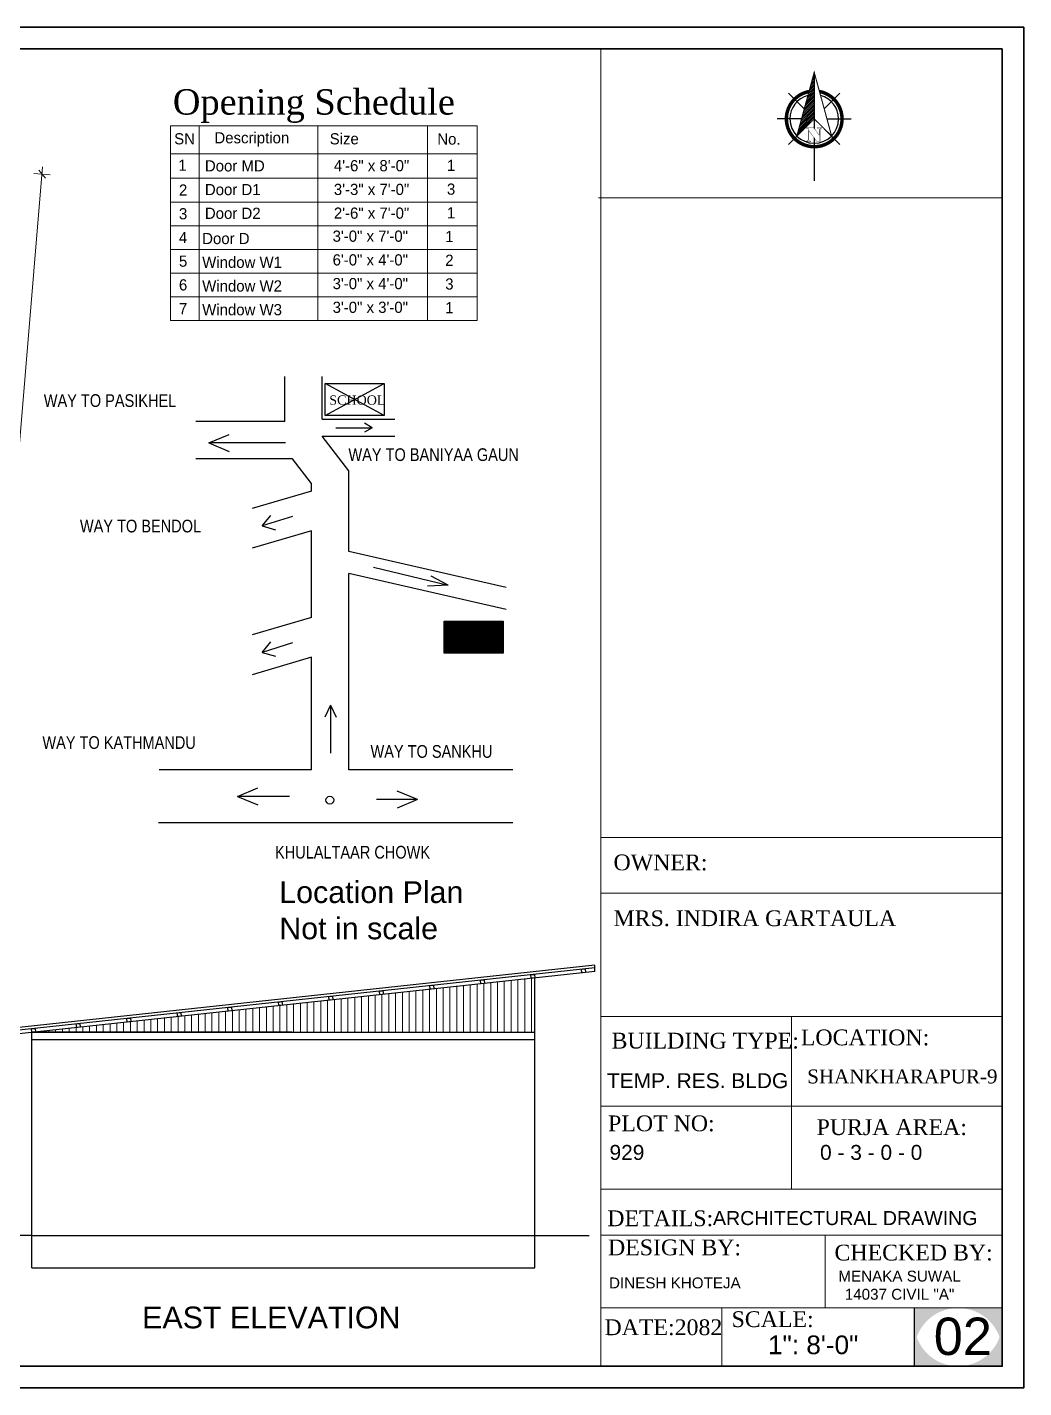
# Model space of a CAD drawing. Header units: inches. Extents: x 45643 to 78083, y -17830 to -3084.
# Drawn here: x 57852 to 58402, y -15440 to -14690 of the extents above; entities that cross this region are included whole.
import ezdxf

# ---------------------------------------------------------------- set-up
doc = ezdxf.new("R2010")
doc.units = ezdxf.units.IN
doc.header["$MEASUREMENT"] = 0
for name, color, linetype, lineweight in [('1', 7, 'Continuous', 25), ('A_Title Text', 105, 'Continuous', 60), ('annotate', 7, 'Continuous', 9), ('REBARS', 50, 'Continuous', 20), ('Siteplan', 7, 'Continuous', 30), ('steps', 253, 'Continuous', 20), ('Text', 7, 'Continuous', 9)]:
    doc.layers.add(name, color=color, linetype=linetype, lineweight=lineweight)
doc.layers.add('DIMENTION', color=8, linetype='Continuous')
doc.layers.add('PDF_Text', color=7, linetype='Continuous')
doc.layers.add('Normal Wall', color=7, linetype='Continuous', lineweight=35, true_color=0xffaf89)
doc.layers.add('Rear Wall', color=7, linetype='Continuous', lineweight=20, true_color=0xd4e480)
doc.styles.add('Arial', font='arial.ttf')
doc.styles.add('DIM', font='', dxfattribs={"height": 100})
doc.styles.add('PDF Arial', font='arial.ttf')
doc.styles.get("Standard").update_dxf_attribs({"font": 'times.ttf'})
doc.styles.add('SwissBT', font='swiss.ttf', dxfattribs={"height": 12})
doc.styles.add('TIMES', font='FTLTLT.TTF')
doc.styles.add('times new roman', font='times.ttf', dxfattribs={"height": 6})
doc.styles.get('DIM').set_extended_font_data('VNI-Helve-Condense')
doc.dimstyles.new('Sudeep', dxfattribs={"dimtxt": 6, "dimasz": 4, "dimexe": 4.5, "dimexo": 4.5, "dimgap": 5, "dimtad": 1, "dimdec": 0, "dimlunit": 4, "dimtxsty": 'Arial', "dimblk": 'OBLIQUE', "dimcen": 250, "dimdle": 4, "dimclrd": 86, "dimclre": 5, "dimclrt": 1, "dimadec": 0, "dimazin": 0, "dimtfac": 1, "dimtdec": 0, "dimtix": 1, "dimtmove": 1, "dimatfit": 3, "dimldrblk": 'OBLIQUE', "dimfxl": 4.5, "dimfxlon": 1, "dimfrac": 2, "dimlwd": 15, "dimlwe": 13, "dimarcsym": 0})

# ---------------------------------------------------------------- blocks, each defined once
blk = doc.blocks.new('*X798')
at = {"color": 0}
for p, q in [((146.95, -410.95), (147.62, -410.29)), ((147.15, -410.22), (147.62, -409.76)), ((147.35, -409.49), (147.62, -409.23)), ((147.55, -408.76), (147.62, -408.7)), ((145.56, -416.06), (147.62, -414)), ((145.76, -415.33), (147.62, -413.47)), ((145.96, -414.6), (147.62, -412.94)), ((146.16, -413.87), (147.62, -412.41)), ((146.36, -413.14), (147.62, -411.88)), ((146.55, -412.41), (147.62, -411.35)), ((146.75, -411.68), (147.62, -410.82)), ((143.96, -421.9), (147.62, -418.24)), ((144.16, -421.17), (147.62, -417.71)), ((144.36, -420.44), (147.62, -417.18)), ((144.56, -419.71), (147.62, -416.65)), ((144.76, -418.98), (147.62, -416.12)), ((144.96, -418.25), (147.62, -415.59)), ((145.16, -417.52), (147.62, -415.06)), ((145.36, -416.79), (147.62, -414.53)), ((142.76, -426.28), (147.62, -421.42)), ((142.96, -425.55), (147.62, -420.89)), ((143.16, -424.82), (147.62, -420.36)), ((143.36, -424.09), (147.62, -419.83)), ((143.56, -423.36), (147.62, -419.3)), ((143.76, -422.63), (147.62, -418.77))]:
    blk.add_line(p, q, dxfattribs=at)
blk = doc.blocks.new('NORTH_15')
for p, q in [((0, 3.66), (0, 10.62)), ((-2.87, 2.87), (-7.37, 7.37)), ((2.87, 2.87), (7.37, 7.37)), ((-13.37, 0), (2.72, 0)), ((5.49, 0), (17.83, 0)), ((-2.87, -2.87), (-7.37, -7.37)), ((0, -3.66), (0, -10.62)), ((2.87, -2.87), (7.37, -7.37))]:
    blk.add_line(p, q)
at = {"const_width": 1}
for points in [[(0, -8, 1), (0, 8, 0.359415), (-7.86, 1.52, 1)], [(-7.86, -1.52, 0.359415), (0, -8, 1)]]:
    blk.add_lwpolyline(points, format="xyb", dxfattribs=at)
for points, const_width in [([(4.96, -5.01), (-13.37, 0), (4.9, 5), (0, 0), (4.96, -5.01)], 0.3), ([(5.93, -1.55), (6, -1.55), (6.07, -1.54), (6.13, -1.53), (6.17, -1.52), (6.22, -1.51), (6.26, -1.49), (6.28, -1.47), (6.3, -1.45), (6.32, -1.42), (6.33, -1.39), (6.35, -1.34), (6.36, -1.29), (6.37, -1.23), (6.38, -1.16), (6.38, -1.08), (6.38, -1), (6.54, -1), (6.54, -2.34), (6.38, -2.34), (6.38, -2.3), (6.38, -2.23), (6.38, -2.16), (6.37, -2.09), (6.36, -2.04), (6.35, -1.99), (6.33, -1.95), (6.32, -1.91), (6.3, -1.88), (6.28, -1.86), (6.26, -1.83), (6.22, -1.81), (6.18, -1.8), (6.13, -1.78), (6.07, -1.77), (6.01, -1.76), (5.95, -1.76), (2.66, -1.76), (2.66, -2.34), (2.5, -2.34), (2.5, -0.16), (4.71, 1.44), (3.14, 1.44), (3.07, 1.44), (3, 1.43), (2.94, 1.42), (2.89, 1.41), (2.85, 1.4), (2.81, 1.38), (2.78, 1.36), (2.76, 1.34), (2.74, 1.31), (2.72, 1.27), (2.7, 1.22), (2.69, 1.17), (2.68, 1.11), (2.67, 1.04), (2.66, 0.97), (2.66, 0.89), (2.66, 0.87), (2.5, 0.87), (2.5, 2.21), (2.66, 2.21), (2.66, 2.17), (2.66, 2.09), (2.67, 2.03), (2.68, 1.97), (2.69, 1.91), (2.7, 1.86), (2.71, 1.82), (2.73, 1.78), (2.75, 1.76), (2.77, 1.74), (2.8, 1.72), (2.85, 1.7), (2.89, 1.68), (2.94, 1.67), (3, 1.66), (3.07, 1.66), (3.14, 1.66), (6.54, 1.66), (6.54, 0.75), (3.33, -1.55), (5.93, -1.55), (5.93, -1.55)], 0.1)]:
    blk.add_lwpolyline(points, dxfattribs=dict(const_width=const_width))
for start, end in [(90, 164.973), (270, 90), (195.027, 270)]:
    blk.add_arc((0, 0), 7, start, end)
at = {"rotation": 90}
blk.add_blockref('*X798', (-421.89, -147.62), dxfattribs=at)
blk = doc.blocks.new('A$C0BDB7EE9')
at = {"layer": 'Siteplan', "xscale": 2.999999999999779, "yscale": 2.999999999999779, "zscale": 2.999999999999779, "rotation": 247.8612575918487}
blk.add_blockref('NORTH_15', (20.2, 49.5), dxfattribs=at)
blk = doc.blocks.new('A$C327B4BBD')
at = {"layer": 'DIMENTION', "ltscale": 0.3, "xscale": 1.171875000000082, "yscale": 1.171875000000082, "zscale": 1.171875000000082, "rotation": 112.1387424081494}
blk.add_blockref('A$C0BDB7EE9', (16.1, 0), dxfattribs=at)
blk = doc.blocks.new('_Oblique')
at = {"color": 0, "linetype": 'ByBlock', "lineweight": -2}
blk.add_line((-0.5, -0.5), (0.5, 0.5), dxfattribs=at)
blk = doc.blocks.new('*D1504')
at = {"layer": 'A_Title Text', "color": 86, "lineweight": 15, "transparency": 16777216}
blk.add_line((57836.83, -15052.52), (57860.88, -14767.03), dxfattribs=at)
at = {"layer": 'A_Title Text', "color": 5, "lineweight": 13, "transparency": 16777216}
for p, q in [((57856.06, -14770.64), (57865.03, -14771.39)), ((57832.68, -15048.15), (57841.65, -15048.91))]:
    blk.add_line(p, q, dxfattribs=at)
at = {"layer": 'Defpoints', "color": 0, "transparency": 16777216}
for p in [(57817.5, -14767.39), (57860.55, -14771.01), (57794.12, -15044.91)]:
    blk.add_point(p, dxfattribs=at)
at = {"layer": 'A_Title Text', "color": 86, "lineweight": 15, "transparency": 16777216, "xscale": 4, "yscale": 4, "zscale": 4}
for p, rotation in [((57860.55, -14771.01), 85.18472226389949), ((57837.17, -15048.53), 265.1847222638995)]:
    blk.add_blockref('_Oblique', p, dxfattribs=dict(at, rotation=rotation))
at = {"layer": 'A_Title Text', "color": 1, "transparency": 16777216, "insert": (57840.82, -14909.1), "char_height": 6, "attachment_point": 5, "rotation": 85.18472, "style": 'Arial'}
blk.add_mtext('23\'-3"', dxfattribs=at)

msp = doc.modelspace()

# ---------------------------------------------------------------- hatches: boundary and pattern name
msp.add_hatch(color=0).paths.add_polyline_path([(58390.19, -15396.42), (58365.88, -15396.42, -0.414214), (58390.19, -15420.73)])
at = {"layer": '1', "ltscale": 5}
h = msp.add_hatch(dxfattribs=at)
h.set_pattern_fill('ANSI31', color=11, scale=2.445872, angle=180, style=0)
h.set_pattern_definition([(225, (58114.92173, -15219.61167), (0.21618656, -0.21618656), [])])
h.paths.add_polyline_path([(58082.45, -15035.28), (58114.92, -15035.28), (58114.92, -15017.65), (58082.45, -15017.65)])
h.paths.add_polyline_path([(58108.42, -15030.6), (58090.49, -15030.6), (58090.49, -15022.78), (58108.42, -15022.78)], flags=24)
at = {"layer": 'steps', "ltscale": 0.3}
h = msp.add_hatch(dxfattribs=at)
h.set_pattern_fill('ANSI31', scale=30, angle=45)
h.set_pattern_definition([(90, (4850.548, -725.7043), (-3.75, 0), [])])
h.paths.add_polyline_path([(58132.43, -15214.37), (57854.92, -15244.37), (57998.42, -15244.37), (58132.43, -15244.37)])
at = {"layer": 'Text'}
for points in [[(58365.88, -15396.42), (58341.57, -15396.42), (58341.57, -15420.73, -0.414214)], [(58365.88, -15396.42), (58341.57, -15396.42), (58341.57, -15420.73, -0.414214)], [(58390.19, -15396.42), (58365.88, -15396.42, -0.414214), (58390.19, -15420.73)], [(58341.57, -15404.23), (58341.57, -15428.54), (58365.88, -15428.54, -0.414214)], [(58341.57, -15404.23), (58341.57, -15428.54), (58365.88, -15428.54, -0.414214)], [(58390.19, -15404.23, -0.414214), (58365.88, -15428.54), (58390.19, -15428.54)], [(58390.19, -15404.23, -0.414214), (58365.88, -15428.54), (58390.19, -15428.54)]]:
    msp.add_hatch(color=0, dxfattribs=at).paths.add_polyline_path(points)

# ---------------------------------------------------------------- linework, layer by layer
for p, q in [((58165.43, -15207.28), (57821.92, -15244.42)), ((58165.43, -15208.79), (57821.92, -15245.92)), ((58165.43, -15210.8), (57821.92, -15247.94)), ((58165.43, -15210.8), (58165.43, -15207.28)), ((58132.43, -15244.37), (58132.43, -15214.37)), ((57854.92, -15244.37), (58132.43, -15244.37)), ((57854.92, -15356.37), (57854.92, -15244.37)), ((57998.42, -15244.37), (57854.92, -15244.37)), ((57854.92, -15248.37), (58132.43, -15248.37)), ((58132.43, -15356.37), (58132.43, -15244.37)), ((57854.92, -15356.37), (57824.92, -15356.37)), ((57854.92, -15356.37), (58132.43, -15356.37)), ((57854.92, -15374.37), (57854.92, -15356.37)), ((58132.43, -15356.37), (58162.43, -15356.37)), ((58132.43, -15374.37), (58132.43, -15356.37)), ((57854.92, -15374.37), (58132.43, -15374.37))]:
    msp.add_line(p, q)
at = {"color": 0}
msp.add_line((58341.57, -15396.42), (58341.57, -15428.54), dxfattribs=at)
msp.add_line((58341.57, -15396.42), (58341.57, -15428.54), dxfattribs=at)
for points in [[(58132.43, -15214.37), (58130.45, -15214.58), (58130.23, -15212.6), (58132.22, -15212.38)], [(58160.3, -15211.36), (58158.31, -15211.57), (58158.1, -15209.58), (58160.09, -15209.37)], [(58076.7, -15220.39), (58074.72, -15220.61), (58074.5, -15218.62), (58076.49, -15218.4)], [(58104.57, -15217.38), (58102.58, -15217.6), (58102.37, -15215.61), (58104.35, -15215.39)], [(57993.11, -15229.43), (57991.12, -15229.65), (57990.9, -15227.66), (57992.89, -15227.44)], [(58020.97, -15226.42), (58018.98, -15226.63), (58018.77, -15224.64), (58020.76, -15224.43)], [(58048.84, -15223.41), (58046.85, -15223.62), (58046.64, -15221.63), (58048.62, -15221.42)], [(57937.38, -15235.45), (57935.39, -15235.67), (57935.17, -15233.68), (57937.16, -15233.47)], [(57965.24, -15232.44), (57963.25, -15232.66), (57963.04, -15230.67), (57965.03, -15230.45)], [(57856.91, -15244.15), (57854.92, -15244.37), (57854.7, -15242.38), (57856.69, -15242.17)], [(57881.65, -15241.48), (57879.66, -15241.69), (57879.44, -15239.71), (57881.43, -15239.49)], [(57909.51, -15238.47), (57907.52, -15238.68), (57907.31, -15236.69), (57909.3, -15236.48)]]:
    msp.add_lwpolyline(points, close=True)
at = {"ltscale": 0.5}
msp.add_circle((58019.3, -15116.27), 2.16, dxfattribs=at)
at = {"layer": '1', "color": 11, "ltscale": 5}
for p, q in [((57994.53, -14907.5), (57994.53, -14882.68)), ((58015.08, -14906.19), (58015.08, -14882.68)), ((57994.53, -14907.5), (57945.45, -14907.5)), ((58015.08, -14906.19), (58055.16, -14906.19)), ((58022.64, -14910.85), (58042.65, -14910.85)), ((58042.65, -14910.85), (58038.41, -14908.33)), ((58042.65, -14910.85), (58038.41, -14913.37)), ((57952.47, -14919.27), (57963.69, -14914.57)), ((57994.86, -14919.27), (57952.47, -14919.27)), ((57952.47, -14919.27), (57963.69, -14923.96)), ((58029.75, -14934.58), (58015.08, -14915.52)), ((58015.08, -14915.52), (58055.16, -14915.52)), ((57998.8, -14928.05), (57945.45, -14928.05)), ((58009.21, -14941.57), (57998.8, -14928.05)), ((58029.75, -14979.13), (58029.75, -14934.58)), ((58009.21, -14945.78), (58009.21, -14941.57)), ((58009.21, -14945.78), (57976.43, -14955.38)), ((57981.97, -14965.03), (57986.78, -14959.21)), ((57998.68, -14959.81), (57981.97, -14965.03)), ((57981.97, -14965.03), (57989.24, -14967.09)), ((58009.21, -14967.74), (57976.43, -14977.34)), ((58009.21, -15015.55), (58009.21, -14967.74)), ((58116.62, -14998.96), (58029.75, -14979.13)), ((58043.43, -14987.79), (58084.65, -14997.66)), ((58029.75, -15099.5), (58029.75, -14991.27)), ((58116.62, -15011.1), (58029.75, -14991.27)), ((58084.65, -14997.66), (58075.19, -14992.68)), ((58084.65, -14997.66), (58073.09, -14998.33)), ((58009.21, -15015.55), (57976.43, -15025.15)), ((57981.97, -15034.81), (57986.78, -15028.98)), ((57998.68, -15029.58), (57981.97, -15034.81)), ((58009.21, -15037.51), (57976.43, -15047.11)), ((57981.97, -15034.81), (57989.24, -15036.86)), ((58009.21, -15099.5), (58009.21, -15037.51)), ((58019.65, -15063.88), (58016.6, -15070.52)), ((58019.65, -15063.88), (58019.65, -15090.33)), ((58019.65, -15063.88), (58022.71, -15070.52)), ((58009.21, -15099.5), (57925.07, -15099.5)), ((58120.25, -15099.5), (58029.75, -15099.5)), ((57968.29, -15114.21), (57979.51, -15109.52)), ((57997.14, -15114.21), (57968.29, -15114.21)), ((57968.29, -15114.21), (57979.51, -15118.91)), ((58067.64, -15115.95), (58056.42, -15111.26)), ((58067.64, -15115.95), (58045.07, -15115.95)), ((58067.64, -15115.95), (58056.42, -15120.65)), ((58120.25, -15128.85), (57924.87, -15128.85))]:
    msp.add_line(p, q, dxfattribs=at)
at = {"layer": '1', "color": 1, "ltscale": 5}
for p, q in [((58016.75, -14904.09), (58049.22, -14886.46)), ((58049.22, -14904.09), (58016.75, -14886.46))]:
    msp.add_line(p, q, dxfattribs=at)
for points in [[(58049.22, -14904.09), (58016.75, -14904.09), (58016.75, -14886.46), (58049.22, -14886.46)], [(58114.92, -15035.28), (58082.45, -15035.28), (58082.45, -15017.65), (58114.92, -15017.65)]]:
    msp.add_lwpolyline(points, close=True, dxfattribs=at)
at = {"layer": 'Normal Wall'}
for points in [[(57344.09, -14689.92), (58402.1, -14689.92), (58402.1, -15440.45), (57344.09, -15440.45)], [(57344.09, -14689.92), (58402.1, -14689.92), (58402.1, -15440.45), (57344.09, -15440.45)], [(58390.19, -14701.83), (57367.91, -14701.83), (57367.91, -15428.54), (58390.19, -15428.54)], [(58390.19, -14701.83), (57367.91, -14701.83), (57367.91, -15428.54), (58390.19, -15428.54)]]:
    msp.add_lwpolyline(points, close=True, dxfattribs=at)
at = {"layer": 'Rear Wall'}
for p, q in [((58168.77, -15146.1), (58168.77, -14701.83)), ((58167.59, -14784.13), (58390.19, -14784.13)), ((58168.77, -15136.84), (58390.19, -15136.84)), ((58168.77, -15136.84), (58390.19, -15136.84)), ((58168.77, -15136.84), (58390.19, -15136.84)), ((58168.77, -15136.84), (58390.19, -15136.84)), ((58168.77, -15167.64), (58390.19, -15167.64)), ((58168.77, -15167.64), (58390.19, -15167.64)), ((58168.77, -15235.7), (58390.19, -15235.7)), ((58168.77, -15235.7), (58390.19, -15235.7)), ((58274.04, -15235.7), (58274.04, -15330.87)), ((58274.04, -15235.7), (58274.04, -15330.87)), ((58168.77, -15285.19), (58390.19, -15285.19)), ((58168.77, -15285.19), (58390.19, -15285.19)), ((58168.77, -15330.87), (58390.19, -15330.87)), ((58168.77, -15356.3), (58390.19, -15356.3)), ((58168.77, -15356.3), (58390.19, -15356.3)), ((58292.62, -15396.42), (58292.62, -15356.3)), ((58292.62, -15396.42), (58292.62, -15356.3)), ((58168.77, -15396.42), (58390.19, -15396.42)), ((58168.77, -15396.42), (58390.19, -15396.42)), ((58235.51, -15396.42), (58235.51, -15428.54)), ((58235.51, -15396.42), (58235.51, -15428.54))]:
    msp.add_line(p, q, dxfattribs=at)
msp.add_lwpolyline([(58168.77, -15136.84), (58390.19, -15136.84), (58390.19, -15428.54), (58168.77, -15428.54)], close=True, dxfattribs=at)
msp.add_lwpolyline([(58168.77, -15136.84), (58390.19, -15136.84), (58390.19, -15428.54), (58168.77, -15428.54)], close=True, dxfattribs=at)
at = {"layer": 'steps', "color": 7, "lineweight": 5, "ltscale": 0.3}
for p, q in [((57931.32, -14744.33), (58100.54, -14744.33)), ((57931.32, -14851.76), (57931.32, -14744.33)), ((57947.27, -14744.33), (57947.27, -14851.76)), ((58012.68, -14744.33), (58012.68, -14851.76)), ((58073.22, -14744.33), (58073.22, -14851.76)), ((58100.54, -14744.33), (58100.54, -14851.76)), ((57931.32, -14759.69), (58100.54, -14759.69)), ((57931.32, -14759.69), (58100.54, -14759.69)), ((57931.32, -14773.27), (58100.54, -14773.27)), ((57931.32, -14786.35), (58100.54, -14786.35)), ((57931.32, -14799.43), (58100.54, -14799.43)), ((57931.32, -14812.52), (58100.54, -14812.52)), ((57931.32, -14825.6), (58100.54, -14825.6)), ((57931.32, -14838.68), (58100.54, -14838.68)), ((57931.32, -14851.76), (58100.54, -14851.76))]:
    msp.add_line(p, q, dxfattribs=at)

# ---------------------------------------------------------------- block references
at = {"layer": 'REBARS', "xscale": 0.5459999999999999, "yscale": 0.5459999999999999, "zscale": 0.5459999999999999, "rotation": 270}
msp.add_blockref('A$C327B4BBD', (58286.46, -14765.91), dxfattribs=at)

# ---------------------------------------------------------------- texts
at = {"color": 7, "linetype": 'ByBlock', "lineweight": 5}
msp.add_text('Opening Schedule', height=14, dxfattribs=at).set_placement((57932.68, -14738.13))
at = {"color": 0}
for s, p in [('OWNER:', (58175.77, -15154.98)), ('LOCATION:', (58279.11, -15251.53))]:
    msp.add_text(s, height=8.704, dxfattribs=at).set_placement(p)
at = {"color": 7, "char_height": 5.136, "width": 139.5707, "attachment_point": 1, "style": 'times new roman'}
for s, insert in [('SCHOOL', (58018.97, -14893.03)), ('SITE', (58091.87, -15023.96))]:
    msp.add_mtext(s, dxfattribs=dict(at, insert=insert))
at = {"layer": 'annotate', "char_height": 7, "attachment_point": 1, "style": 'DIM'}
for s, insert in [('WAY TO PASIKHEL', (57861.52, -14892.38)), ('WAY TO BANIYAA GAUN', (58029.57, -14922.21)), ('WAY TO BENDOL', (57881.45, -14961.6)), ('WAY TO KATHMANDU', (57860.76, -15081.01)), ('WAY TO SANKHU', (58041.75, -15085.93)), ('KHULALTAAR CHOWK', (57989.06, -15141.52))]:
    msp.add_mtext(s, dxfattribs=dict(at, insert=insert))
at = {"layer": 'PDF_Text', "char_height": 12, "attachment_point": 7, "style": 'PDF Arial'}
for s, insert in [('{\\fArial CE|b0|i0|c0|p34;Location Plan\\PNot in scale}', (57991.41, -15193.2)), ('EAST ELEVATION', (57915.78, -15407.83))]:
    msp.add_mtext(s, dxfattribs=dict(at, insert=insert))
at = {"layer": 'steps', "color": 7, "lineweight": 5, "ltscale": 0.3, "style": 'TIMES'}
for s, height, p in [('Description', 6.169, (57955.65, -14753.99)), ('SN', 6.169, (57933.45, -14754.55)), ('Size', 6.169, (58019.23, -14754.55)), ('No.', 6.169, (58078.58, -14754.68)), ('1', 6.17, (57935.76, -14769.1)), ('Door MD', 6.169, (57950.39, -14769.48)), ('4\'-6" x 8\'-0"', 6.169, (58021.53, -14769.39)), ('1', 6.17, (58083.9, -14769.23)), ('2', 6.17, (57936.07, -14782.82)), ('Door D1', 6.169, (57950.39, -14782.57)), ('3\'-3" x 7\'-0"', 6.169, (58021.53, -14782.47)), ('3', 6.17, (58083.9, -14782.31)), ('3', 6.17, (57936.07, -14795.9)), ('Door D2', 6.169, (57950.39, -14795.65)), ('2\'-6" x 7\'-0"', 6.169, (58021.53, -14795.56)), ('1', 6.17, (58083.9, -14795.39)), ('4', 6.17, (57936.07, -14808.98)), ('Door D', 6.169, (57948.89, -14809.57)), ('3\'-0" x 7\'-0"', 6.169, (58020.84, -14808.27)), ('1', 6.17, (58082.96, -14808.48)), ('6\'-0" x 4\'-0"', 6.169, (58020.84, -14821.35)), ('2', 6.17, (58082.96, -14821.56)), ('5', 6.17, (57936.07, -14822.06)), ('Window W1', 6.169, (57948.89, -14822.66)), ('6', 6.17, (57936.07, -14835.14)), ('Window W2', 6.169, (57948.89, -14835.74)), ('3\'-0" x 4\'-0"', 6.169, (58020.84, -14834.43)), ('3', 6.17, (58082.96, -14834.64)), ('7', 6.17, (57936.07, -14848.23)), ('Window W3', 6.169, (57948.89, -14848.82)), ('3\'-0" x 3\'-0"', 6.169, (58020.84, -14847.51)), ('1', 6.17, (58082.96, -14847.72))]:
    msp.add_text(s, height=height, dxfattribs=at).set_placement(p)
at = {"layer": 'Text', "color": 0}
for s, height, p in [('OWNER:', 8.704, (58175.77, -15154.98)), ('MRS. INDIRA GARTAULA', 8.7044, (58175.77, -15185.79)), ('LOCATION:', 8.704, (58279.11, -15251.53)), ('CHECKED BY:', 8.7044, (58297.67, -15370.22)), ('CHECKED BY:', 8.7044, (58297.67, -15370.22)), ('SCALE:', 8.704, (58240.9, -15406.95)), ('SCALE:', 8.704, (58240.9, -15406.95)), ('DATE:2082', 8.704, (58170.81, -15411.42))]:
    msp.add_text(s, height=height, dxfattribs=at).set_placement(p)
at = {"layer": 'Text', "color": 0, "attachment_point": 1}
for s, insert, char_height, width in [('BUILDING TYPE:', (58174.69, -15244.61), 8.7044, 148.5551), ('BUILDING TYPE:', (58174.69, -15244.61), 8.7044, 148.5551), ('PLOT NO: ', (58172.79, -15290.22), 8.704, 138.0271), ('PLOT NO: ', (58172.79, -15290.22), 8.704, 138.0271), ('PURJA AREA:', (58287.8, -15292.33), 8.7044, 197.5821), ('PURJA AREA:', (58287.8, -15292.33), 8.7044, 197.5821), ('DETAILS: ', (58172.35, -15342.61), 8.704, 138.0271), ('DESIGN BY:', (58172.75, -15358.66), 8.704, 138.0271), ('DESIGN BY:', (58172.75, -15358.66), 8.704, 138.0271)]:
    msp.add_mtext(s, dxfattribs=dict(at, insert=insert, char_height=char_height, width=width))
at = {"layer": 'Text', "color": 0, "linetype": 'ByBlock', "insert": (58282.64, -15264.88), "char_height": 7.6711, "attachment_point": 1}
msp.add_mtext_dynamic_manual_height_columns('SHANKHARAPUR-9', width=381.0351, gutter_width=1.53, heights=[0], dxfattribs=at)
at = {"layer": 'Text', "color": 0, "attachment_point": 1, "style": 'SwissBT'}
for s, insert, char_height, width in [('TEMP. RES. BLDG', (58172.18, -15266.91), 8.2555, 163.2142), ('929', (58173.57, -15306.49), 8.256, 163.2142), ('0 - 3 - 0 - 0', (58289.72, -15306.49), 8.2555, 163.2142), ('02', (58352.44, -15401.73), 20.639, 20.1585)]:
    msp.add_mtext(s, dxfattribs=dict(at, insert=insert, char_height=char_height, width=width))
at = {"layer": 'Text', "color": 0, "linetype": 'ByBlock', "style": 'SwissBT'}
for s, insert, char_height, width, attachment_point in [('ARCHITECTURAL DRAWING', (58230.64, -15342.95), 7.7396, 268.5322, 1), ('MENAKA SUWAL\\P14037 CIVIL "A"', (58333.57, -15375.86), 6, 88.5492, 2), ('DINESH KHOTEJA', (58173.31, -15379.6), 6, 201.5276, 1)]:
    msp.add_mtext(s, dxfattribs=dict(at, insert=insert, char_height=char_height, width=width, attachment_point=attachment_point))
at = {"layer": 'Text', "color": 0, "ltscale": 0.5, "insert": (58260.99, -15411.6), "char_height": 10.319, "width": 127.5344, "attachment_point": 1, "style": 'SwissBT'}
msp.add_mtext('1": 8\'-0"', dxfattribs=at)
msp.add_mtext('1": 8\'-0"', dxfattribs=at)

# ---------------------------------------------------------------- dimensions: what is measured, and where the dimension line sits
at = {"layer": 'A_Title Text'}
dim = msp.add_aligned_dim(p1=(57794.12, -15044.91), p2=(57817.5, -14767.39), distance=-43.2, dimstyle='Sudeep', dxfattribs=at)
dim.commit()
dim.dimension.update_dxf_attribs({"geometry": '*D1504', "text_midpoint": (57840.82, -14909.1)})

doc.saveas('drawing.dxf')
